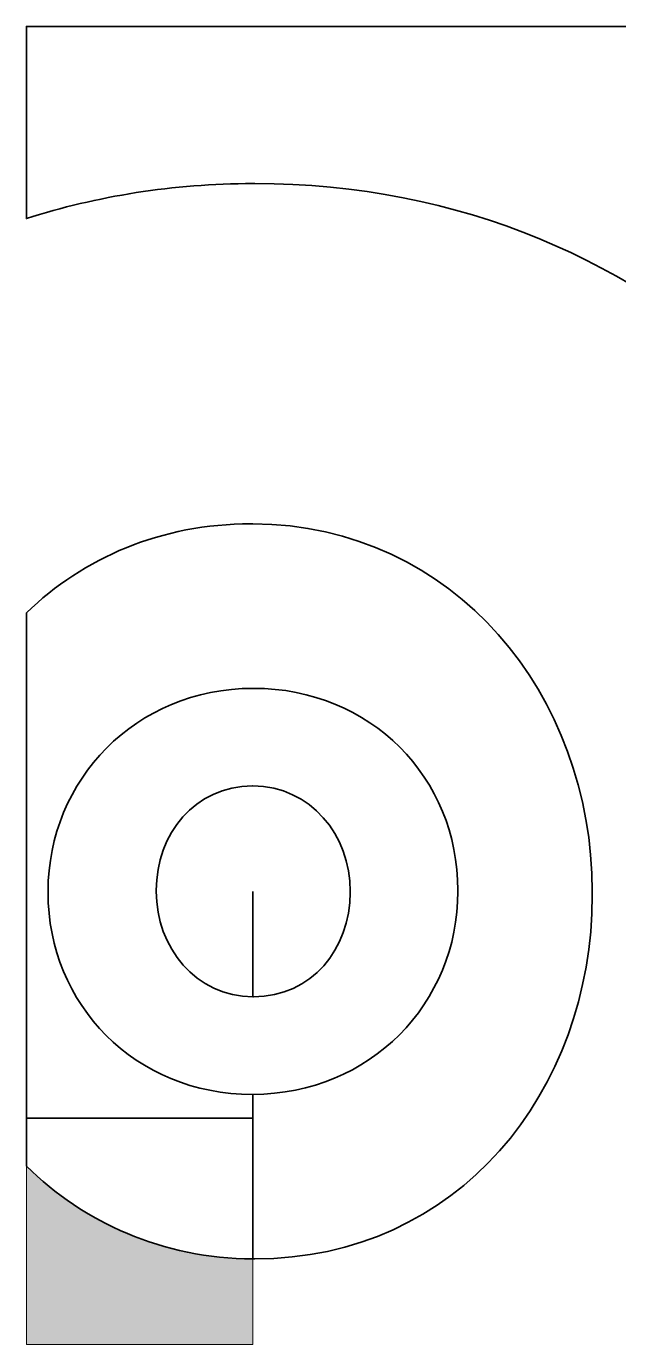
# Model space of a CAD drawing. Header units: millimetres. Extents: x 0 to 305, y -305 to 0.
# Drawn here: x 0 to 136.9, y -304.8 to 0 of the extents above; entities that cross this region are included whole.
import ezdxf

# ---------------------------------------------------------------- set-up
doc = ezdxf.new("R2010")
doc.units = ezdxf.units.MM
doc.header["$MEASUREMENT"] = 0
doc.layers.add('Layer 1', color=7, linetype='Continuous')

# ---------------------------------------------------------------- blocks, each defined once
blk = doc.blocks.new('block 2')
at = {"layer": 'Layer 1', "true_color": 0xffffff}
h = blk.add_hatch(color=7, dxfattribs=at)
h.dxf.hatch_style = 2
edge = h.paths.add_edge_path()
edge.add_spline(control_points=[(0, -304.8), (0, -304.8), (52.4, -304.8), (52.4, -304.8), (52.4, -304.8), (52.4, -284.97), (52.4, -284.97), (31.42, -284.86), (13.41, -276.67), (0, -263.51), (0, -263.51), (0, -304.8), (0, -304.8)], knot_values=[0, 0, 0, 0, 1, 1, 1, 2, 2, 2, 3, 3, 3, 4, 4, 4, 4], degree=3, periodic=1)
at = {"layer": 'Layer 1', "color": 179, "lineweight": 35, "true_color": 0x231f20}
for points in [[(252.4, 0), (52.4, 0)], [(52.4, -200), (52.4, -200)]]:
    blk.add_lwpolyline(points, dxfattribs=at)
at = {"layer": 'Layer 1', "color": 168, "lineweight": 35, "true_color": 0x171717}
for points, knots in [([(52.4, 0), (52.4, 0), (0, 0), (0, 0), (0, 0), (0, -44.45), (0, -44.45), (16.32, -39.22), (33.91, -36.38), (52.4, -36.34)], [0, 0, 0, 0, 1, 1, 1, 2, 2, 2, 3, 3, 3, 3]), ([(52.4, -115.02), (52.25, -115.02), (52.11, -115.02), (51.96, -115.02), (31.05, -115.02), (13.25, -122.86), (0, -135.62), (0, -135.62), (0, -252.4), (0, -252.4), (0, -252.4), (52.4, -252.4), (52.4, -252.4), (52.4, -252.4), (52.4, -246.94), (52.4, -246.94), (52.36, -246.94), (52.32, -246.94), (52.27, -246.94), (25.13, -246.94), (5.02, -226.18), (5.02, -200.26), (5.02, -200.26), (5.02, -200), (5.02, -200), (5.02, -174.12), (25.32, -153.13), (52.4, -153.06)], [0, 0, 0, 0, 1, 1, 1, 2, 2, 2, 3, 3, 3, 4, 4, 4, 5, 5, 5, 6, 6, 6, 7, 7, 7, 8, 8, 8, 9, 9, 9, 9]), ([(52.4, -175.63), (52.36, -175.63), (52.32, -175.63), (52.27, -175.63), (38.95, -175.63), (30.03, -186.72), (30.03, -199.74), (30.03, -199.74), (30.03, -200), (30.03, -200), (30.03, -212.98), (39.15, -224.3), (52.4, -224.37), (52.4, -224.37), (52.4, -200), (52.4, -200)], [0, 0, 0, 0, 1, 1, 1, 2, 2, 2, 3, 3, 3, 4, 4, 4, 5, 5, 5, 5]), ([(52.4, -200), (52.4, -200), (52.4, -224.37), (52.4, -224.37), (52.44, -224.37), (52.48, -224.37), (52.53, -224.37), (65.97, -224.37), (74.89, -213.28), (74.89, -200.26), (74.89, -200.26), (74.89, -200), (74.89, -200)], [0, 0, 0, 0, 1, 1, 1, 2, 2, 2, 3, 3, 3, 4, 4, 4, 4]), ([(99.78, -200), (99.78, -225.88), (79.48, -246.87), (52.4, -246.94), (52.4, -246.94), (52.4, -252.4), (52.4, -252.4), (52.4, -252.4), (52.4, -284.97), (52.4, -284.97), (52.55, -284.98), (52.69, -284.98), (52.84, -284.98), (99.72, -284.98), (130.84, -246.31), (130.84, -200.9), (130.84, -200.9), (130.84, -200), (130.84, -200)], [0, 0, 0, 0, 1, 1, 1, 2, 2, 2, 3, 3, 3, 4, 4, 4, 5, 5, 5, 6, 6, 6, 6]), ([(0, -252.4), (0, -252.4), (0, -263.51), (0, -263.51), (13.41, -276.67), (31.42, -284.86), (52.4, -284.97), (52.4, -284.97), (52.4, -252.4), (52.4, -252.4), (52.4, -252.4), (0, -252.4), (0, -252.4)], [0, 0, 0, 0, 1, 1, 1, 2, 2, 2, 3, 3, 3, 4, 4, 4, 4])]:
    blk.add_open_spline(points, degree=3, knots=knots, dxfattribs=at)
at = {"layer": 'Layer 1', "color": 179, "lineweight": 35, "true_color": 0x231f20}
for points, knots in [([(52.4, -36.34), (52.55, -36.34), (52.69, -36.33), (52.84, -36.33), (147.49, -36.33), (217.6, -108.72), (217.6, -199.1), (217.6, -199.1), (217.6, -200), (217.6, -200), (217.6, -200), (217.6, -200), (217.6, -200)], [0, 0, 0, 0, 1, 1, 1, 2, 2, 2, 3, 3, 3, 4, 4, 4, 4]), ([(130.84, -200), (130.84, -200), (130.84, -200), (130.84, -200), (130.84, -154.73), (99.05, -115.27), (52.4, -115.02)], [0, 0, 0, 0, 1, 1, 1, 2, 2, 2, 2]), ([(52.4, -153.06), (52.44, -153.06), (52.48, -153.06), (52.53, -153.06), (79.67, -153.06), (99.78, -173.82), (99.78, -199.74), (99.78, -199.74), (99.78, -200), (99.78, -200), (99.78, -200), (99.78, -200), (99.78, -200)], [0, 0, 0, 0, 1, 1, 1, 2, 2, 2, 3, 3, 3, 4, 4, 4, 4]), ([(74.89, -200), (74.89, -200), (74.89, -200), (74.89, -200), (74.89, -187.02), (65.78, -175.7), (52.4, -175.63)], [0, 0, 0, 0, 1, 1, 1, 2, 2, 2, 2])]:
    blk.add_open_spline(points, degree=3, knots=knots, dxfattribs=at)
at = {"layer": 'Layer 1', "lineweight": 0}
for points, knots in [([(0, -263.51), (0, -263.51), (0, -252.4), (0, -252.4), (0, -252.4), (0, -135.62), (0, -135.62)], [0, 0, 0, 0, 1, 1, 1, 2, 2, 2, 2]), ([(0, -304.8), (0, -304.8), (52.4, -304.8), (52.4, -304.8), (52.4, -304.8), (52.4, -284.97), (52.4, -284.97), (31.42, -284.86), (13.41, -276.67), (0, -263.51), (0, -263.51), (0, -304.8), (0, -304.8)], [0, 0, 0, 0, 1, 1, 1, 2, 2, 2, 3, 3, 3, 4, 4, 4, 4])]:
    blk.add_open_spline(points, degree=3, knots=knots, dxfattribs=at)

msp = doc.modelspace()

# ---------------------------------------------------------------- block references
at = {"layer": 'Layer 1'}
msp.add_blockref('block 2', (0, 0), dxfattribs=at)

doc.saveas('drawing.dxf')
